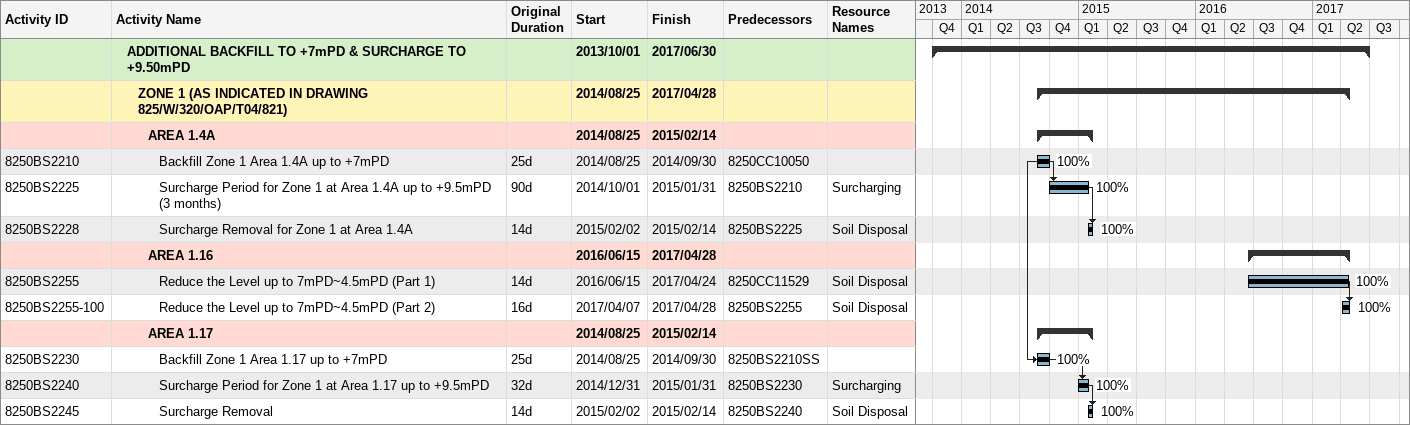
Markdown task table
| ID | Level | Task | Original duration | Start | Finish | Predecessors | Resources | % complete |
|---|---|---|---|---|---|---|---|---|
|  | 2 | **ADDITIONAL BACKFILL TO +7mPD & SURCHARGE TO +9.50mPD** |  | 2013-10-01 | 2017-06-30 |  |  |  |
|  | 3 | **ZONE 1 (AS INDICATED IN DRAWING 825/W/320/OAP/T04/821)** |  | 2014-08-25 | 2017-04-28 |  |  |  |
|  | 4 | **AREA 1.4A** |  | 2014-08-25 | 2015-02-14 |  |  |  |
| 8250BS2210 | 5 | Backfill Zone 1 Area 1.4A up to +7mPD | 25d | 2014-08-25 | 2014-09-30 | 8250CC10050 |  | 100 |
| 8250BS2225 | 5 | Surcharge Period for Zone 1 at Area 1.4A up to +9.5mPD (3 months) | 90d | 2014-10-01 | 2015-01-31 | 8250BS2210 | Surcharging | 100 |
| 8250BS2228 | 5 | Surcharge Removal for Zone 1 at Area 1.4A | 14d | 2015-02-02 | 2015-02-14 | 8250BS2225 | Soil Disposal | 100 |
|  | 4 | **AREA 1.16** |  | 2016-06-15 | 2017-04-28 |  |  |  |
| 8250BS2255 | 5 | Reduce the Level up to 7mPD~4.5mPD (Part 1) | 14d | 2016-06-15 | 2017-04-24 | 8250CC11529 | Soil Disposal | 100 |
| 8250BS2255-100 | 5 | Reduce the Level up to 7mPD~4.5mPD (Part 2) | 16d | 2017-04-07 | 2017-04-28 | 8250BS2255 | Soil Disposal | 100 |
|  | 4 | **AREA 1.17** |  | 2014-08-25 | 2015-02-14 |  |  |  |
| 8250BS2230 | 5 | Backfill Zone 1 Area 1.17 up to +7mPD | 25d | 2014-08-25 | 2014-09-30 | 8250BS2210SS |  | 100 |
| 8250BS2240 | 5 | Surcharge Period for Zone 1 at Area 1.17 up to +9.5mPD | 32d | 2014-12-31 | 2015-01-31 | 8250BS2230 | Surcharging | 100 |
| 8250BS2245 | 5 | Surcharge Removal | 14d | 2015-02-02 | 2015-02-14 | 8250BS2240 | Soil Disposal | 100 |
